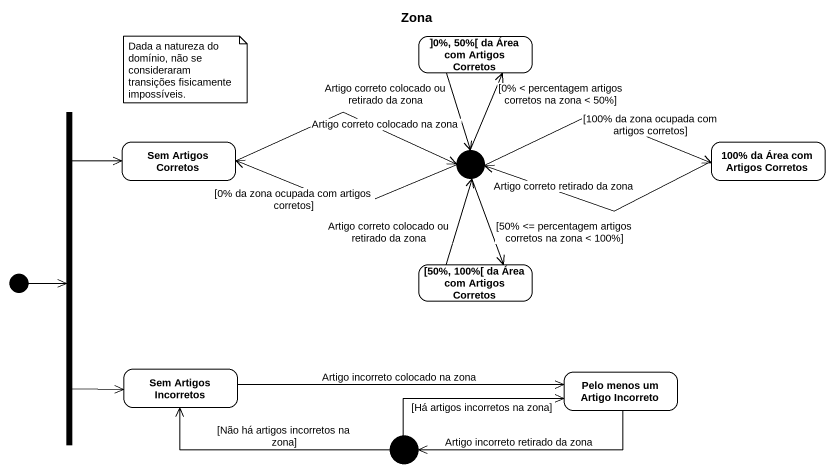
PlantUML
@startuml
title Zona
hide empty description
state "]0%, 50%[ da Área com Artigos Corretos" as s0_50_da_Área_com_Artigos
state fork1 <<fork>>
state "Sem Artigos Corretos" as Sem_Artigos_Corretos
state "100% da Área com Artigos Corretos" as s100_da_Área_com_Artigos
state junction1 <<choice>>
state "[50%, 100%[ da Área com Artigos Corretos" as s50_100_da_Área_com_Artigos
state "Sem Artigos Incorretos" as Sem_Artigos_Incorretos
state "Pelo menos um Artigo Incorreto" as Pelo_menos_um_Artigo
state junction2 <<choice>>
[*] -right-> fork1
s0_50_da_Área_com_Artigos --> junction1 : Artigo correto colocado ou retirado da zona
fork1 -up-> Sem_Artigos_Corretos
fork1 --> Sem_Artigos_Incorretos
Sem_Artigos_Corretos -right-> junction1 : Artigo correto colocado na zona
s100_da_Área_com_Artigos -left-> junction1 : Artigo correto retirado da zona
junction1 -up-> s0_50_da_Área_com_Artigos : [0% < percentagem artigos corretos na zona < 50%]
junction1 -left-> Sem_Artigos_Corretos : [0% da zona ocupada com artigos corretos]
junction1 -right-> s100_da_Área_com_Artigos : [100% da zona ocupada com artigos corretos]
junction1 --> s50_100_da_Área_com_Artigos : [50% <= percentagem artigos corretos na zona < 100%]
s50_100_da_Área_com_Artigos -up-> junction1 : Artigo correto colocado ou retirado da zona
Sem_Artigos_Incorretos -right-> Pelo_menos_um_Artigo : Artigo incorreto colocado na zona
Pelo_menos_um_Artigo -left-> junction2 : Artigo incorreto retirado da zona
junction2 -left-> Sem_Artigos_Incorretos : [Não há artigos incorretos na zona]
junction2 -right-> Pelo_menos_um_Artigo : [Há artigos incorretos na zona]
note as N1
  Dada a natureza do domínio, não se consideraram transições fisicamente impossíveis.
end note
@enduml
